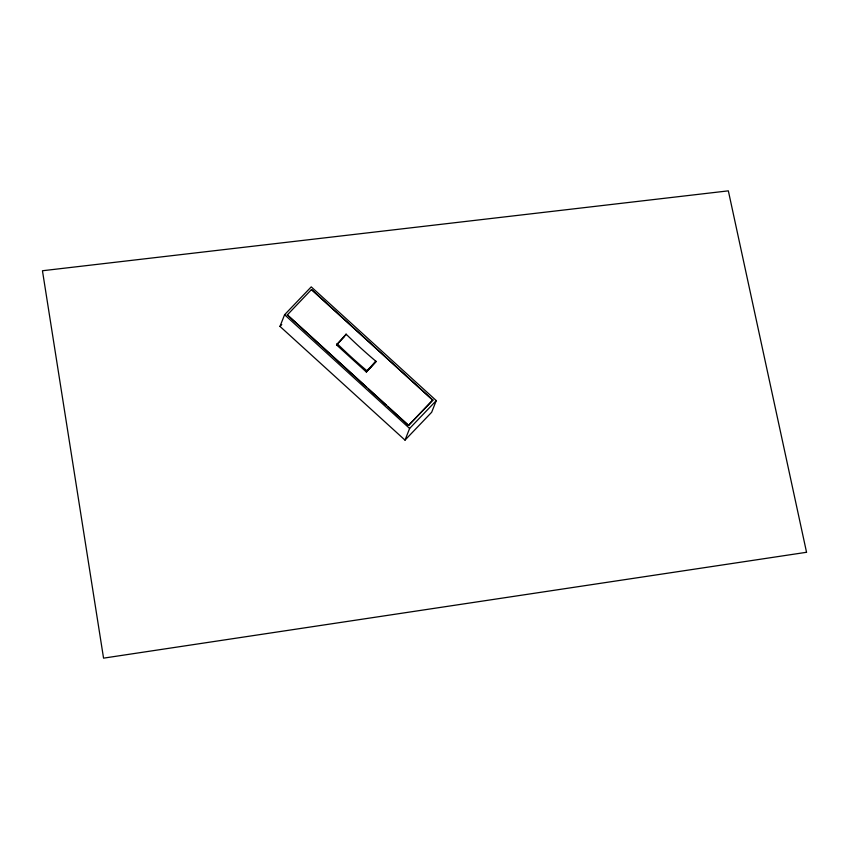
<?xml version="1.0" encoding="UTF-8"?>
<svg xmlns="http://www.w3.org/2000/svg" width="849" height="849" viewBox="0 0 849 849"><rect width="100%" height="100%" fill="white"/><g stroke="black" fill="none" stroke-linecap="round" stroke-linejoin="round"><path stroke-width="1.27" d="M279.979 326.409L284.585 314.735L311.233 286.877L436.269 400.601L431.663 412.264L405.015 440.122L279.979 326.409L281.762 324.551M366.503 387.155L287.28 314.852L408.592 425.434L388.035 406.745M432.799 400.144L311.477 289.551L432.799 400.144L408.592 425.434M336.544 344.885L346.084 334.156A135.479 33.684 43.7 0 0 375.884 361.25L366.344 371.989L336.544 344.885L344.673 336.395M345.575 335.451L346.084 334.156M405.015 440.122L409.621 428.448L436.269 400.601M287.206 315.032L311.477 289.551M375.884 361.25L366.344 371.989L376.139 361.494L366.853 370.695A135.479 33.684 43.7 0 1 337.053 343.59M408.666 425.253L432.873 399.953M368.455 388.938L386.083 404.962M284.585 314.735L409.621 428.448M806.55 552.285L103.557 658.145L42.45 270.746L728.346 190.855L806.55 552.285"/></g></svg>
